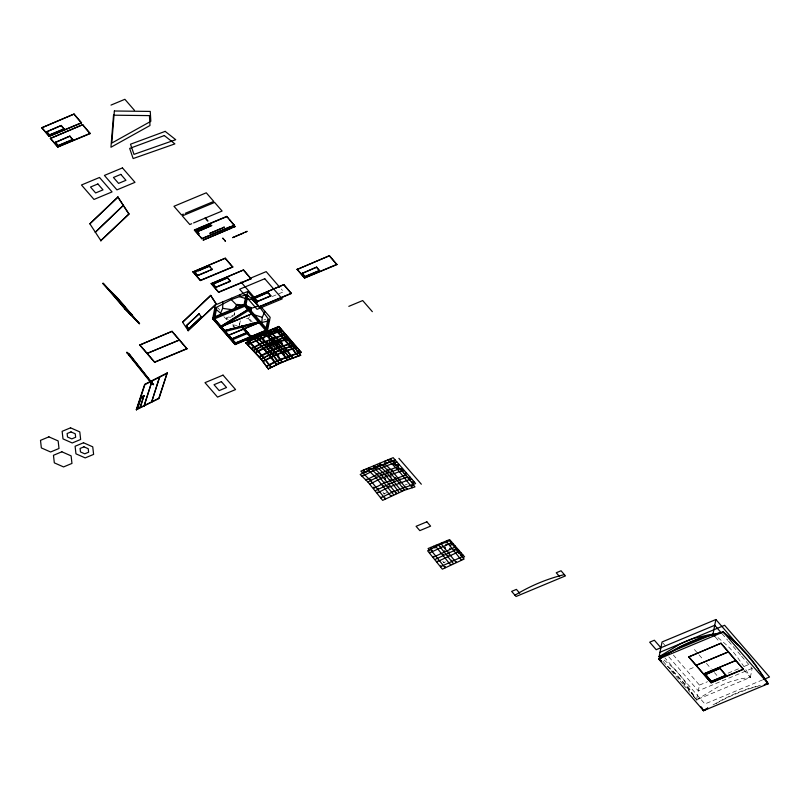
<?xml version="1.0" encoding="UTF-8"?>
<svg xmlns="http://www.w3.org/2000/svg" width="810" height="810" viewBox="0 0 810 810"><rect width="100%" height="100%" fill="white"/><g stroke="black" fill="none" stroke-linecap="round" stroke-linejoin="round"><path stroke-width="0.61" stroke-dasharray="4.05 3.04" d="M223.884 316.69L226.344 319.292L234.333 315.384L234.384 312.478M226.344 319.292L226.628 317.884L234.424 314.634M741.575 656.211L752.146 668.392L750.354 677.373L696.509 699.83L699.455 685.088L673.424 655.108M238.879 327.058L240.276 321.367M240.347 320.871L239.132 325.731L232.693 324.871L231.923 326.258L234.242 326.521M249.44 316.669L248.397 318.563L245.967 318.36M696.509 699.83L717.559 687.113A81.273 41.138 -41 0 1 731.015 681.494L740.816 678.79L750.354 677.373L744.987 668.24M713.033 704.903L724.454 698.696A128.942 65.266 -41 0 1 748.683 688.581L760.438 685.29M716.101 703.444L720.232 701.247A148.979 75.411 -41 0 1 752.541 687.771L758.433 686.06M272.221 296.521L283.642 291.752L281.262 289.008M263.797 319.99L265.913 319.11M383.596 493.948L386.826 492.601M405.132 484.957L407.288 484.066M443.313 562.737L445.47 561.846M689.482 669.202L694.099 667.278M699.455 685.088L707.474 681.736M728.099 673.14L739.55 668.361M744.137 666.448L748.713 664.534M752.146 668.392L698.301 690.849L668.21 656.181M762.574 679.894L704.892 703.961L664.888 657.882M718.014 637.652L727.826 646.137A81.273 38.364 67.4 0 1 737.181 656.91L743.894 666.498M664.17 660.11L673.981 668.594A81.273 38.364 67.4 0 1 683.336 679.367L695.972 698.888M667.572 666.134L673.394 671.561A128.942 60.861 67.4 0 1 690.231 690.95L696.964 700.437M667.501 666.468L670.417 669.192A148.979 70.318 67.4 0 1 692.185 694.14M722.054 633.724L727.744 640.285M728.565 641.216L740.755 655.27M715.382 637.085L719.442 641.773M743.843 669.88L750.354 677.373M694.413 649.539L703.232 659.694M706.442 663.39L711.251 668.928M714.46 672.624L716.86 675.398M662.853 642.927L666.924 647.605M663.157 661.416L666.417 665.162M671.298 670.791L679.428 680.157M680.238 681.088L682.678 683.903M683.498 684.845L689.999 692.337M693.259 696.084L695.699 698.898M252.457 322.299L248.589 317.834L248.397 318.563L250.675 321.529M383.008 492.429L384.507 494.151M442.736 561.229L444.234 562.95M217.617 307.506L219.834 310.058M226.628 317.884L228.147 319.626M232.693 324.871L234.171 326.562M692.864 695.051L695.567 698.797M234.292 313.247L234.333 315.384"/><path stroke-width="1.21" d="M264.597 345.019L256.912 337.243L245.916 342.863L261.073 359.215L268.323 368.935L279.298 363.336L300.672 355.246L285.93 336.879L278.225 329.386L267.675 332.758L256.902 337.537L264.597 345.019L279.298 363.336L272.099 353.363L264.617 344.746L253.621 350.355L264.597 345.019L285.93 336.879L264.617 344.746M222.244 314.948L220.593 313.207L222.649 308.347L222.841 301.857M265.002 311.394L262.248 317.307L261.792 322.522L269.507 320.608L259.352 306.686M243.081 304.965L236.976 304.459L234.758 309.076M268.323 368.935L261.103 358.982L245.916 342.863M272.049 353.606L282.862 348.877L293.412 345.505L272.049 353.606L261.073 359.215L272.099 353.363M41.735 127.798L74.095 114.048L81.526 122.938L49.218 136.414L41.735 127.798L74.095 114.048M46.686 131.797L61.276 125.469L64.091 129.043L49.552 135.108L46.686 131.797L61.276 125.469M49.218 136.414L41.796 127.524M49.552 135.108L46.737 131.534M50.362 138.439L82.721 124.699L90.153 133.589L57.844 147.066L50.362 138.439L82.721 124.699M55.313 142.449L69.903 136.11L72.718 139.685L58.178 145.749L55.313 142.449L69.903 136.11M57.844 147.066L50.422 138.176M58.178 145.749L55.363 142.175M139.725 345.05L172.084 331.3L186.999 348.806L154.69 362.283L139.725 345.05L172.084 331.3M154.69 362.283L139.776 344.776M229.25 219.267L234.181 225.291L201.882 238.768L194.4 230.141L196.354 229.078M197.174 231.66L196.273 230.283L210.813 224.218L199.857 229.038M192.952 271.937L225.312 258.198L232.733 267.087L200.434 280.564L192.952 271.937L225.312 258.198M195.726 273.456L194.825 272.089L209.365 266.024L212.23 269.325L210.357 270.358M201.882 238.768L200.688 237.057M208.545 271.107L197.64 275.663L194.825 272.089M200.434 280.564L193.003 271.674M210.266 267.391L209.365 266.024M211.207 283.682L243.567 269.943L250.999 278.832L218.69 292.309L211.207 283.682L243.567 269.943M213.04 284.097L227.63 277.769L230.445 281.343L215.905 287.408L213.04 284.097L227.63 277.769M234.181 225.291L226.76 216.402L198.248 228.288M215.905 287.408L213.091 283.834M260.455 306.15L270.165 317.338L267.411 331.087L235.113 344.564L212.665 318.705L215.409 304.955L247.708 291.478L252.872 297.422L252.902 299.73L258.653 305.815L250.928 308.468L246.402 306.757M245.41 305.147L244.66 304.276L213.435 317.307L213.091 318.856L214.346 317.51L213.273 317.966M218.69 292.309L211.268 283.419M213.627 318.634L215.865 307.587L214.792 308.033L215.541 308.904L216.614 308.448L215.865 307.587M214.772 317.692L216.614 308.448M220.401 326.582L248.012 309.39L248.194 308.488L249.105 309.268L248.933 310.169L221.322 327.361L220.401 326.582L220.583 325.681M221.322 327.361L221.494 326.46M259.605 322.734L259.22 320.912L259.605 322.734L224.755 331.594L224.38 329.771M224.755 331.594L224.937 330.703M231.559 298.222L231.275 299.629L214.751 308.225L220.593 313.207M247.88 332.485L247.698 333.386L232.085 339.896L231.518 338.134M232.085 339.896L232.267 339.005M235.133 342.306L234.789 343.855L235.862 343.41M235.113 344.564L212.716 318.431L245.025 304.955L267.472 330.814L235.163 344.291M236.044 342.508L235.7 344.068L234.951 343.207M213.465 319.292L245.764 305.815L247.85 295.427L247.101 294.557L246.017 295.012L243.942 305.4L266.389 331.26M244.66 304.276L244.316 305.836L245.4 305.39M244.853 305.613L247.708 291.478M244.498 304.935L245.572 304.489L245.227 306.038L244.478 305.178M251.657 335.998L250.401 337.345L241.36 326.926L241.542 326.035M251.475 336.899L242.443 326.481L242.615 325.579M251.566 298.353L283.925 284.614L291.357 293.503L259.048 306.98L251.566 298.353L283.925 284.614M253.388 298.768L267.988 292.44L270.803 296.014L256.264 302.079L253.388 298.768L267.988 292.44M247.698 333.386L247.131 331.624M247.951 341.891L246.503 339.947L278.802 326.47L301.249 352.33L299.052 353.454M256.264 302.079L253.449 298.505M250.401 337.345L250.584 336.444M259.048 306.98L251.626 298.09M260.132 334.459L259.818 336.039L267.523 343.531M251.545 348.341L262.531 342.721L262.683 341.972M263.442 338.955L263.24 339.967L263.868 338.772M251.849 348.634L262.845 343.025L262.987 342.316M266.105 328.091L267.715 320.011L268.798 319.555L269.548 320.416L268.464 320.871L267.715 320.011M266.551 330.612L268.798 319.555M245.572 304.489L267.27 329.488L266.925 331.037L266.358 329.275L267.108 330.136M265.538 349.819L265.386 350.568L265.974 349.636M255.342 352.34L266.429 346.275L277.496 342.134L255.646 352.684M266.632 347.075L266.429 346.275M268.829 336.707L268.626 337.719L269.254 336.525M259.089 356.653L270.165 350.588L281.232 346.437L259.382 356.997M270.925 347.571L271.35 347.389M270.378 351.378L270.165 350.588M262.531 342.721L273.304 338.226L273.456 337.476M262.845 343.025L273.608 338.529L273.75 337.821M301.209 352.552L278.802 326.47M262.774 361.219L273.77 355.61L273.912 354.901M263.068 361.614L274.053 355.995L274.205 355.246M276.311 345.323L276.736 345.151M277.192 341.79L287.651 338.863L287.965 337.294L285.808 338.195M280.027 332.039L279.227 334.044L275.38 330.298L275.856 327.908L278.093 330.49M278.407 356.187L278.205 357.2L278.832 356.015M270.074 351.034L280.938 346.093M281.688 343.086L281.546 343.784L282.123 342.903M297.118 269.457L329.478 255.707L336.909 264.597L304.6 278.073L297.118 269.457L329.478 255.707M283.794 353.95L283.591 354.952L284.219 353.767M273.77 355.61L284.533 351.115L284.675 350.406M274.053 355.995L284.826 351.5L284.978 350.75M302.059 273.456L316.659 267.128L319.474 270.702L304.935 276.767L302.059 273.456L316.659 267.128M291.701 341.607L291.387 343.177L280.847 346.548M304.6 278.073L297.179 269.183M304.935 276.767L304.033 275.39M362.272 475.612L362.121 476.381L373.116 470.762L394.429 462.905L395.047 459.817L387.504 462.966M362.698 473.485L369.198 470.6M366.16 479.186L365.968 480.127L376.964 474.518L398.277 466.651L398.783 464.13L395.553 465.477M369.937 483.317L369.765 484.157L380.761 478.548L402.074 470.681L402.529 468.433L400.373 469.334M385.54 498.19L385.388 498.96L370.646 480.603L370.818 479.743M373.116 470.762L373.288 469.911M373.764 487.205L373.511 488.47L384.507 482.851L405.82 474.994L406.266 472.746L404.109 473.647M391.038 495.366L390.886 496.155L376.144 477.789L376.316 476.918M376.964 474.518L377.126 473.728M377.389 492.115L377.197 493.057L388.192 487.448L409.506 479.581L410.012 477.06L407.855 477.951M378.128 489.22L378.3 488.359M380.761 478.548L380.933 477.697M396.495 492.784L396.323 493.624L381.581 475.267L381.753 474.427M383.879 466.276L384.051 465.416M381.014 496.965L380.822 497.927L391.817 492.318L413.13 484.451L413.748 481.363L411.591 482.264M383.626 486.415L383.788 485.625M384.507 482.851L384.669 482.011M385.327 479.581L385.55 478.457M386.147 476.3L386.37 475.176M401.902 490.404L401.709 491.386L386.967 473.02L387.139 472.179M387.737 470.023L387.909 469.142M388.192 487.448L388.365 486.567M389.063 483.884L389.235 483.043M389.893 480.603L390.116 479.49M390.714 477.333L390.936 476.209M391.534 474.052L391.696 473.212M407.197 488.632L407.035 489.422L392.293 471.055L392.475 470.175M393.721 465.618L394.217 463.097M391.817 492.318L391.989 491.457M394.45 481.636L394.622 480.796M395.27 478.366L395.442 477.515M412.462 486.962L412.31 487.731L397.568 469.375L397.74 468.514M398.955 482.952L399.138 482.071M399.775 479.672L399.938 478.882M402.59 487.822L402.762 486.962M405.051 477.991L405.223 477.13M412.735 485.605L412.928 484.643M429.685 551.974L429.492 552.957L451.251 542.852L451.474 541.728M432.236 551.549L432.408 550.689M433.401 556.419L433.228 557.27L454.997 547.155L455.22 546.031M436.144 545.191L435.861 546.588L450.603 564.955L450.765 564.165M437.076 561.067L436.914 561.856L458.683 551.752L458.956 550.344L456.81 551.245M440.488 547.337L440.65 546.497M441.531 542.943L441.308 544.067L456.05 562.423L456.212 561.583M440.741 565.765L440.549 566.727L462.308 556.622L462.702 554.658L460.546 555.559M443.343 555.215L443.505 554.425M444.224 551.65L444.396 550.81M445.044 548.37L445.267 547.246M445.865 545.1L446.087 543.976M446.917 540.695L446.685 541.819L461.427 560.176L461.599 559.335M445.338 566.605L445.105 567.759L430.363 549.393L430.758 547.428L432.003 548.866M447.91 556.237L448.082 555.366M448.791 552.683L448.953 551.843M449.611 549.403L449.833 548.279M450.431 546.122L450.654 545.008M451.534 561.117L451.707 560.257M454.167 550.435L454.339 549.595M660.717 658.611L659.097 656.738L662.043 641.986L715.888 619.529L737.849 644.821M688.682 656.951L721.032 643.211L743.428 669.333L711.129 682.81L688.682 656.951L721.032 643.211M714.562 636.144L712.942 634.271L715.888 619.529M705.469 674.598L720.06 668.27L725.993 675.429L711.453 681.504L705.469 674.598L720.06 668.27M711.129 682.81L688.733 656.677M711.453 681.504L705.52 674.335M275.329 340.544L267.675 332.758L282.781 349.13L290.02 358.86L300.672 355.246M300.55 355.499L293.301 345.769L278.225 329.386M244.448 304.682L245.076 302.251M245.45 305.502L251.14 307.658L250.978 311.678M136.282 409.668L144.676 384.345L167.204 372.924L159.043 398.51L136.282 409.668L158.8 398.247L167.204 372.924M136.515 409.941L144.919 384.618L167.437 373.187M137.305 408.442L141.092 397.052L143.967 395.584L140.424 407.258L137.305 408.442L140.191 406.984L143.967 395.584M137.548 408.716L141.325 397.315L144.21 395.857M282.781 349.13L275.38 340.251M240.286 294.577L239.345 296.662L231.275 299.629L236.864 305.289L242.929 305.795M234.323 309.238L236.976 304.459M100.997 240.833L89.849 223.803L117.845 196.982L128.993 214.012L100.774 240.691L128.993 214.012M118.078 197.124L89.849 223.803M188.305 330.784L182.614 322.188L210.61 295.367L216.3 303.963L188.072 330.632L216.3 303.963M210.843 295.518L182.614 322.188M186.371 325.66L199.199 313.733L186.371 325.66L188.69 329.042L201.285 316.973L198.966 313.591M188.457 328.9L201.285 316.973M102.9 283.409L117.177 297.614L139.33 323.737L125.347 309.268L102.9 283.409L116.883 297.877L139.33 323.737M122.199 305.583L131.655 315.13L125.064 308.883L122.492 305.319M125.064 308.883L139.624 323.474M125.347 309.268L103.194 283.146M126.724 352.461L129.661 354.476L153.323 384.679L150.701 382.411L126.724 352.461L129.661 354.476M129.894 355.499L128.881 354.628L140.677 368.975M150.701 382.411L153.637 384.426M660.798 657.811L659.097 656.738L680.147 644.011A81.273 41.138 -41 0 1 693.603 638.391L709.793 634.605L712.942 634.271L715.493 635.89M707.778 708.031L703.546 710.694L658.641 658.976L679.549 646.977A128.942 65.266 -41 0 1 703.779 636.862L723.259 632.023L738.001 644.608A128.942 60.861 67.4 0 1 754.839 663.997L768.153 683.741L703.546 710.694L700.903 706.614M220.948 326.521L248.559 309.329M514.957 595.218C530.378 585.822 546.821 578.927 564.357 574.604M707.748 708.163L703.546 710.694L701.581 707.545M245.926 343.146L256.902 337.537L278.154 329.7M266.399 366.09L277.395 360.48L298.708 352.613L299.184 350.224L297.037 351.125M266.692 366.484L277.688 360.865L299.001 353.008L299.487 350.568L297.331 351.469M268.363 368.722L290.122 358.617L282.862 348.877M371.183 468.889L360.197 474.508L367.902 482.001L382.644 500.367L404.403 490.263L414.943 486.891L407.683 477.151L392.496 461.032L371.183 468.889L378.888 476.391L393.63 494.748M367.902 482.001L378.888 476.391L400.201 468.524M375.384 490.627L397.143 480.512L407.683 477.151M438.615 545.191L427.619 550.8L442.361 569.167L464.12 559.052L449.378 540.695L438.615 545.191L453.357 563.547M435.102 559.416L456.86 549.312M110.99 105.097L124.872 99.306L134.521 110.423M49.602 134.835L64.142 128.77M49.278 136.151L81.587 122.674M58.229 145.486L72.768 139.421M57.905 146.792L90.204 133.316M183.354 214.113L181.45 214.903L173.968 206.287L206.277 192.81L213.759 201.427L185.257 213.314M191.697 223.722L189.793 224.512L182.311 215.895L214.62 202.419L222.102 211.035L193.6 222.922M194.4 230.141L226.699 216.665M196.222 230.556L198.035 229.797M199.088 231.002L197.265 231.761L211.856 225.433L200.9 230.243M220.684 228.825L209.78 233.371L224.37 227.043L222.497 228.066M201.933 238.494L230.435 226.608M232.338 225.808L234.242 225.018M231.64 227.995L203.087 240.155L235.447 226.405L233.543 227.195M243.486 233.098L232.581 237.644L247.171 231.316L245.298 232.338M194.775 272.352L196.587 271.593M198.41 270.844L209.314 266.287M197.691 275.39L212.23 269.325M200.485 280.29L232.794 266.814M215.956 287.135L230.496 281.07M250.179 278.306L266.176 271.633L279.673 287.185M218.751 292.035L251.049 278.559M247.85 295.427L246.766 295.873L246.017 295.012M319.525 270.429L304.985 276.493L302.12 273.193M304.661 277.8L336.96 264.323M212.665 318.705L244.944 305.157L267.411 331.087M256.314 301.806L270.854 295.741M259.109 306.707L291.408 293.23M154.74 362.019L187.049 348.543M241.36 326.926L242.443 326.481M231.336 339.036L246.949 332.525M231.802 339.015L247.415 332.505M267.27 329.488L266.014 330.834L267.098 330.379M234.414 343.43L266.723 329.953M266.642 330.156L235.416 343.187L213.719 318.188M246.453 340.17L278.761 326.693M272.94 331.817L280.483 328.678L279.997 331.108L269.447 334.479L247.688 344.564L269.76 334.783L280.3 331.411L280.776 329.022L278.63 329.913M280.392 331.675L282.548 330.774L280.351 331.897M280.989 334.327L284.219 332.981L283.844 334.864L273.304 338.226M348.806 306.352L362.688 300.561L372.347 311.668M282.366 334.226L284.523 333.325L284.158 335.158L273.608 338.529M266.338 346.731L277.496 342.134M286.112 338.539L288.259 337.638L287.945 339.208L277.405 342.579M287.874 340.291L290.031 339.4L287.833 340.524M267.371 349.059L280.29 343.663M270.469 350.933L281.232 346.437M289.848 342.843L292.005 341.952L291.691 343.521L281.141 346.893M293.291 346.812L295.447 345.91L295.083 347.743L284.533 351.115M293.595 347.156L295.741 346.255L295.367 348.138L284.826 351.5M295.356 348.918L297.513 348.017L295.316 349.14M298.019 353.676L301.249 352.33M373.501 468.798L376.731 467.451M393.68 463.32L396.91 461.973M402.246 471.491L404.392 470.59M409.728 480.107L411.875 479.216M412.158 484.967L415.621 483.519L393.174 457.66L360.865 471.136L363.113 473.728M451.19 544.776L453.347 543.885M458.673 553.402L460.829 552.501M462.419 557.705L464.575 556.814L449.611 539.571L428.065 548.552L429.563 550.284M659.988 652.242L724.606 625.29L769.5 677.008L763.729 679.418M659.097 656.738L712.942 634.271M711.504 681.23L726.043 675.165M711.18 682.536L743.479 669.07M294.192 351.287L298.252 355.995L279.227 334.044M224.198 330.672L259.038 321.813M224.562 330.683L259.413 321.823M764.286 684.582L768.153 683.741L765.541 679.539M765.268 684.278L768.153 683.741L723.259 632.023L707.646 636.053A148.979 75.411 -41 0 0 675.337 649.529L658.641 658.976L661.618 661.365M222.649 308.347L233.077 309.855M247.161 298.789L252.902 299.73L247.06 294.749L239.345 296.662L246.017 298.606M254.391 314.867L262.248 317.307M661.649 661.233L658.641 658.976L723.259 632.023L735.024 642.249M248.012 309.39L248.933 310.169M272.909 341.283L265.204 333.791L265.518 332.221L267.006 333.943M397.568 469.375L389.863 461.872L390.481 458.784L396.465 465.679M392.293 471.055L384.588 463.563L385.094 461.032L386.593 462.753M381.955 464.403L397.143 480.512L404.403 490.263M386.967 473.02L379.262 465.527L379.708 463.279L381.206 465.001M381.581 475.267L373.876 467.765L374.321 465.527L376.569 468.109M376.144 477.789L368.439 470.296L368.945 467.765L370.443 469.496M370.646 480.603L362.941 473.101L363.558 470.013L365.806 472.605M721.244 632.782L714.734 625.29L656.201 649.701L649.681 642.188L654.369 640.234L660.889 647.747M720.981 643.474L743.428 669.333M720.009 668.533L725.993 675.429M329.427 255.98L336.909 264.597M316.599 267.391L319.474 270.702M559.578 576.598L556.257 572.771L561.036 570.777L565.471 575.89L516.071 596.494L511.636 591.391L516.415 589.396L519.736 593.224M226.76 216.402L228.005 217.839M283.875 284.887L291.357 293.503M206.034 219.044C202.581 214.721 210.549 223.894 206.985 220.148M223.59 239.274C220.148 234.951 228.116 244.124 224.552 240.378M267.928 292.704L270.803 296.014M243.516 270.216L250.999 278.832M225.251 258.471L232.733 267.087M398.895 458.359L421.342 484.218M196.273 230.283L199.088 233.857L198.136 232.764M241.046 282.123L257.712 301.32M194.451 229.878L199.442 235.619M253.631 298.303L257.418 302.667M278.529 330.308L276.281 327.726L275.795 330.166L283.5 337.659L294.617 351.145M387.787 459.908L390.035 462.49M275.663 331.3L273.416 328.718L274.873 330.662M227.569 278.033L230.445 281.343M272.393 331.695L270.894 329.974L270.52 331.847L278.235 339.339L292.967 357.706M271.968 331.877L270.469 330.156L270.105 331.978L277.81 339.481L292.552 357.838M211.228 268.495L212.179 269.598M272.251 339.977L281.232 350.315M266.581 334.125L265.083 332.394L264.769 333.973L272.474 341.466L287.216 359.832M271.816 340.159L280.797 350.497M74.044 114.321L81.526 122.938M82.671 124.963L90.153 133.589M377.014 464.403L378.513 466.125M264.151 334.925L262.653 333.204L264.1 335.158M269.345 341.192L278.316 351.53M266.865 342.225L275.845 352.563M261.195 336.363L259.696 334.641L259.382 336.211L274.57 352.33L281.829 362.07M266.429 342.397L275.41 352.745M256.243 338.438L254.745 336.707L254.381 338.539L269.568 354.658L276.828 364.399M255.808 338.61L254.32 336.889L253.945 338.762L261.65 346.265L276.392 364.621M366.252 468.889L367.75 470.62M433.451 546.304L434.95 548.036M241.987 326.258L251.029 336.666M253.378 339.42L251.88 337.699L253.338 339.643M196.688 274.56L197.64 275.663M250.857 340.676L249.358 338.955L248.883 341.344L256.588 348.847L271.33 367.203M250.432 340.858L248.933 339.137L248.447 341.567L263.635 357.686L270.894 367.426M61.216 125.742L64.091 129.043M69.842 136.384L72.718 139.685M246.503 339.947L248.741 342.529M213.435 317.307L214.002 319.069L213.253 318.208M213.789 317.986L236.236 343.845M172.034 331.574L186.999 348.806M128.486 312.093L131.362 315.394M129.195 354.375L153.323 384.679M127.028 352.208L151.004 382.158M280.392 349.91L287.651 359.65M275.005 352.147L282.265 361.898M765.521 679.661L757.471 668.108A148.979 70.318 67.4 0 0 735.024 642.239M210.61 295.367L216.067 303.811M117.845 196.982L128.77 213.87M186.594 325.802L188.69 329.042M251.14 307.658L251.221 311.982M376.569 466.651A106.92 50.473 67.4 0 1 399.016 492.51M113.522 115.192L110.95 147.258L149.992 125.52L149.425 115.607L113.522 115.192M114.362 111L111.78 143.066L150.832 121.328L150.265 111.415L114.362 111M147.258 353.393L179.567 339.916L147.258 353.393M220.198 327.048L252.507 313.571L220.198 327.048M227.681 335.674L259.99 322.198L227.681 335.674M696.215 665.304L728.514 651.827L696.215 665.304M703.698 673.92L735.996 660.444L703.698 673.92M152.189 380.538L144.028 406.134L152.189 380.538M159.691 376.731L151.531 402.327L159.691 376.731M123.302 205.426L95.307 232.247L123.302 205.426M110.676 291.762L124.659 306.231L110.676 291.762M118.159 300.378L132.141 314.847L118.159 300.378M99.508 177.471L81.466 184.994L94.001 199.442L112.053 191.909L99.508 177.471M122.452 167.903L104.409 175.426L116.944 189.874L134.986 182.341L122.452 167.903M97.889 183.961L90.507 187.039L95.631 192.942L103.012 189.874L97.889 183.961M120.822 174.393L113.441 177.471L118.574 183.384L125.945 180.306L120.822 174.393M264.759 278.731L239.628 289.21L257.094 309.329L282.224 298.85L264.759 278.731M48.894 436.853L40.5 440.356L41.351 447.92L50.605 451.99L58.998 448.487L58.148 440.923L48.894 436.853M70.541 427.822L62.137 431.325L62.998 438.899L72.242 442.969L80.646 439.466L79.785 431.892L70.541 427.822M70.996 431.902L67.129 433.522L67.524 437.015L71.786 438.888L75.654 437.268L75.259 433.785L70.996 431.902M223.034 375.131L204.991 382.654L217.525 397.092L235.568 389.569L223.034 375.131M221.403 381.621L214.022 384.699L219.156 390.602L226.527 387.524L221.403 381.621M61.854 451.788L53.46 455.291L54.321 462.854L63.565 466.925L71.958 463.421L71.108 455.858L61.854 451.788M83.501 442.756L75.107 446.259L75.958 453.833L85.212 457.903L93.606 454.4L92.745 446.826L83.501 442.756M83.956 446.837L80.089 448.457L80.484 451.94L84.746 453.823L88.624 452.203L88.229 448.71L83.956 446.837M426.86 521.812L416.087 526.308L419.833 530.621L430.606 526.125L426.86 521.812M165.169 131.372L130.501 144.21L133.994 154.366L175.73 139.705L165.169 131.372M164.329 135.564L129.671 148.412L133.154 158.557L174.889 143.897L164.329 135.564"/></g></svg>
